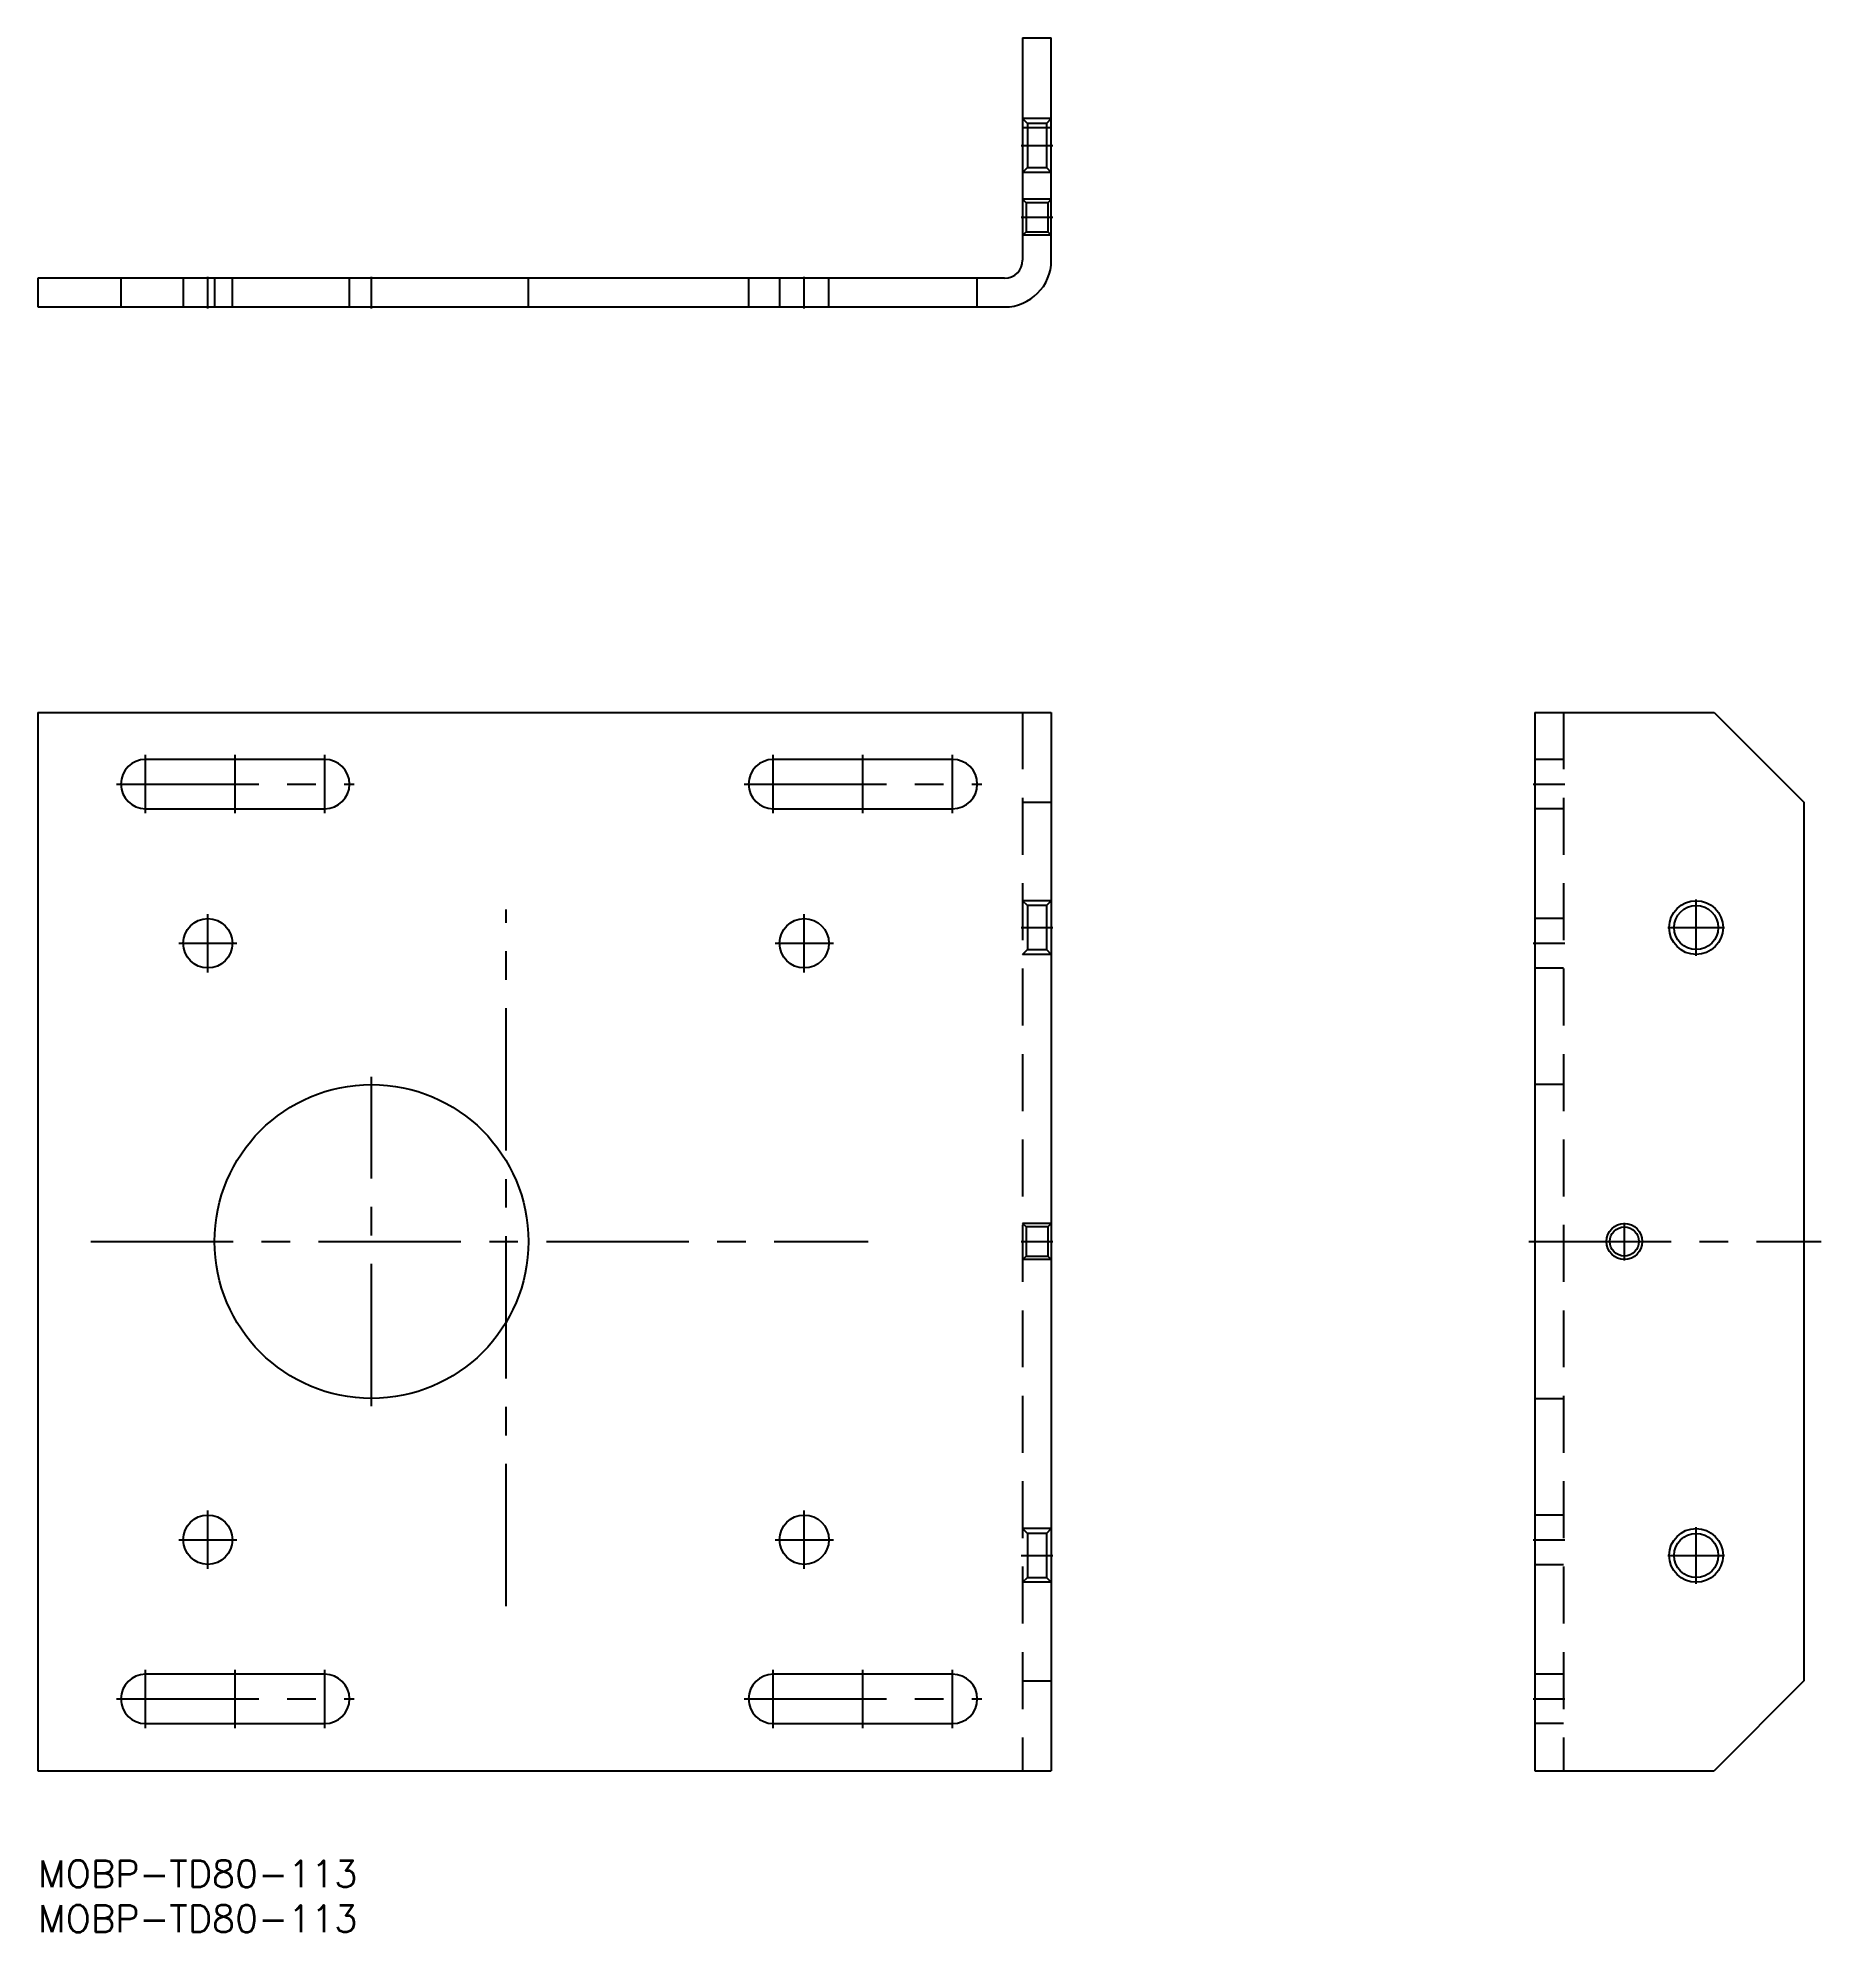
# Model space of a CAD drawing. Extents: x 0 to 199, y -8 to 203.
import ezdxf

# ---------------------------------------------------------------- set-up
doc = ezdxf.new("R2010")
doc.units = 0
doc.header["$LTSCALE"] = 0.5
doc.linetypes.add('CENTER', pattern=[50.8, 31.75, -6.35, 6.35, -6.35])
doc.linetypes.add('DASHED', pattern=[19.05, 12.7, -6.35])
for name, color, linetype in [('MSM_CENTER', 1, 'CENTER'), ('MSM_CONTINUOUS', 7, 'CONTINUOUS'), ('MSM_DASHED', 4, 'DASHED'), ('MSM_NARROW', 5, 'CONTINUOUS'), ('MSM_PART_NUMBER', 7, 'CONTINUOUS')]:
    doc.layers.add(name, color=color, linetype=linetype)
doc.styles.get("Standard").update_dxf_attribs({"font": 'txt.shx', "height": 3, "bigfont": 'bigfont.shx'})

msp = doc.modelspace()

# ---------------------------------------------------------------- linework, layer by layer
at = {"layer": 'MSM_CENTER'}
for p, q in [((109.64, 191.2), (113.16, 191.2)), ((109.64, 183.2), (113.16, 183.2)), ((18.95, 173.04), (18.95, 176.56)), ((37.2, 173.04), (37.2, 176.56)), ((85.45, 173.04), (85.45, 176.56)), ((12, 116.75), (12, 123.25)), ((22, 116.75), (22, 123.25)), ((32, 116.75), (32, 123.25)), ((82, 116.75), (82, 123.25)), ((92, 116.75), (92, 123.25)), ((102, 116.75), (102, 123.25)), ((8.75, 120), (35.25, 120)), ((78.75, 120), (105.25, 120)), ((166.74, 120), (170.26, 120)), ((52.2, 28.3349), (52.2, 106.0017)), ((184.9, 100.85), (184.9, 107.15)), ((18.95, 99), (18.95, 105.5)), ((85.45, 99), (85.45, 105.5)), ((109.64, 104), (113.16, 104)), ((181.75, 104), (188.05, 104)), ((15.7, 102.25), (22.2, 102.25)), ((82.2, 102.25), (88.7, 102.25)), ((166.74, 102.25), (170.26, 102.25)), ((37.2, 50.625), (37.2, 87.375)), ((176.9, 66.9), (176.9, 71.1)), ((5.9014, 69), (92.5618, 69)), ((109.64, 69), (113.16, 69)), ((166.2371, 69), (198.8376, 69)), ((18.95, 32.5), (18.95, 39)), ((85.45, 32.5), (85.45, 39)), ((184.9, 30.85), (184.9, 37.15)), ((15.7, 35.75), (22.2, 35.75)), ((82.2, 35.75), (88.7, 35.75)), ((109.64, 34), (113.16, 34)), ((166.74, 35.75), (170.26, 35.75)), ((181.75, 34), (188.05, 34)), ((12, 14.75), (12, 21.25)), ((22, 14.75), (22, 21.25)), ((32, 14.75), (32, 21.25)), ((82, 14.75), (82, 21.25)), ((92, 14.75), (92, 21.25)), ((102, 14.75), (102, 21.25)), ((8.75, 18), (35.25, 18)), ((78.75, 18), (105.25, 18)), ((166.74, 18), (170.26, 18))]:
    msp.add_line(p, q, dxfattribs=at)
at = {"layer": 'MSM_CONTINUOUS'}
for p, q in [((109.8, 203.2), (109.8, 178.4)), ((109.8, 203.2), (113, 203.2)), ((113, 178.4), (113, 203.2)), ((109.8, 193.2), (113, 193.2)), ((107.8, 176.4), (0, 176.4)), ((0, 176.4), (0, 173.2)), ((0, 173.2), (107.8, 173.2)), ((0, 128), (113, 128)), ((0, 128), (0, 10)), ((113, 128), (113, 10)), ((166.9, 128), (186.9, 128)), ((166.9, 128), (166.9, 10)), ((186.9, 128), (196.9, 118)), ((32, 122.75), (12, 122.75)), ((102, 122.75), (82, 122.75)), ((12, 117.25), (32, 117.25)), ((82, 117.25), (102, 117.25)), ((196.9, 118), (196.9, 20)), ((32, 20.75), (12, 20.75)), ((102, 20.75), (82, 20.75)), ((196.9, 20), (186.9, 10)), ((12, 15.25), (32, 15.25)), ((82, 15.25), (102, 15.25)), ((0, 10), (113, 10)), ((166.9, 10), (186.9, 10))]:
    msp.add_line(p, q, dxfattribs=at)
for centre, radius in [((184.9, 104), 2.4585), ((18.95, 102.25), 2.75), ((85.45, 102.25), 2.75), ((37.2, 69), 17.5), ((176.9, 69), 1.621), ((18.95, 35.75), 2.75), ((85.45, 35.75), 2.75), ((184.9, 34), 2.4585)]:
    msp.add_circle(centre, radius, dxfattribs=at)
for centre, radius, start, end in [((107.8, 178.4), 5.2, 270, 0), ((107.8, 178.4), 2, 270, 0), ((12, 120), 2.75, 90, 270), ((32, 120), 2.75, 270, 90), ((82, 120), 2.75, 90, 270), ((102, 120), 2.75, 270, 90), ((12, 18), 2.75, 90, 270), ((32, 18), 2.75, 270, 90), ((82, 18), 2.75, 90, 270), ((102, 18), 2.75, 270, 90)]:
    msp.add_arc(centre, radius, start, end, dxfattribs=at)
at = {"layer": 'MSM_DASHED'}
for p, q in [((110.3415, 193.6585), (109.8, 194.2)), ((113, 194.2), (109.8, 194.2)), ((112.4585, 193.6585), (110.3415, 193.6585)), ((110.3415, 193.6585), (110.3415, 188.7415)), ((113, 194.2), (112.4585, 193.6585)), ((112.4585, 193.6585), (112.4585, 188.7415)), ((109.8, 188.2), (110.3415, 188.7415)), ((113, 188.2), (109.8, 188.2)), ((110.3415, 188.7415), (112.4585, 188.7415)), ((112.4585, 188.7415), (113, 188.2)), ((110.179, 184.821), (109.8, 185.2)), ((113, 185.2), (109.8, 185.2)), ((112.621, 184.821), (110.179, 184.821)), ((110.179, 184.821), (110.179, 181.579)), ((113, 185.2), (112.621, 184.821)), ((112.621, 184.821), (112.621, 181.579)), ((109.8, 181.2), (110.179, 181.579)), ((113, 181.2), (109.8, 181.2)), ((110.179, 181.579), (112.621, 181.579)), ((112.621, 181.579), (113, 181.2)), ((9.25, 176.4), (9.25, 173.2)), ((16.2, 176.4), (16.2, 173.2)), ((19.7, 176.4), (19.7, 173.2)), ((21.7, 173.2), (21.7, 176.4)), ((34.75, 173.2), (34.75, 176.4)), ((54.7, 173.2), (54.7, 176.4)), ((79.25, 176.4), (79.25, 173.2)), ((82.7, 176.4), (82.7, 173.2)), ((88.2, 173.2), (88.2, 176.4)), ((104.75, 173.2), (104.75, 176.4)), ((109.8, 128), (109.8, 10)), ((170.1, 128), (170.1, 10)), ((170.1, 122.75), (166.9, 122.75)), ((109.8, 118), (113, 118)), ((170.1, 117.25), (166.9, 117.25)), ((110.3415, 106.4585), (109.8, 107)), ((113, 107), (109.8, 107)), ((112.4585, 106.4585), (110.3415, 106.4585)), ((110.3415, 106.4585), (110.3415, 101.5415)), ((113, 107), (112.4585, 106.4585)), ((112.4585, 106.4585), (112.4585, 101.5415)), ((170.1, 105), (166.9, 105)), ((109.8, 101), (110.3415, 101.5415)), ((110.3415, 101.5415), (112.4585, 101.5415)), ((112.4585, 101.5415), (113, 101)), ((113, 101), (109.8, 101)), ((166.9, 99.5), (170.1, 99.5)), ((170.1, 86.5), (166.9, 86.5)), ((110.179, 70.621), (109.8, 71)), ((113, 71), (109.8, 71)), ((112.621, 70.621), (110.179, 70.621)), ((110.179, 70.621), (110.179, 67.379)), ((113, 71), (112.621, 70.621)), ((112.621, 70.621), (112.621, 67.379)), ((109.8, 67), (110.179, 67.379)), ((113, 67), (109.8, 67)), ((110.179, 67.379), (112.621, 67.379)), ((112.621, 67.379), (113, 67)), ((166.9, 51.5), (170.1, 51.5)), ((170.1, 38.5), (166.9, 38.5)), ((110.3415, 36.4585), (109.8, 37)), ((113, 37), (109.8, 37)), ((112.4585, 36.4585), (110.3415, 36.4585)), ((110.3415, 36.4585), (110.3415, 31.5415)), ((113, 37), (112.4585, 36.4585)), ((112.4585, 36.4585), (112.4585, 31.5415)), ((166.9, 33), (170.1, 33)), ((109.8, 31), (110.3415, 31.5415)), ((113, 31), (109.8, 31)), ((110.3415, 31.5415), (112.4585, 31.5415)), ((112.4585, 31.5415), (113, 31)), ((109.8, 20), (113, 20)), ((170.1, 20.75), (166.9, 20.75)), ((170.1, 15.25), (166.9, 15.25))]:
    msp.add_line(p, q, dxfattribs=at)
at = {"layer": 'MSM_NARROW'}
for centre, radius in [((184.9, 104), 3), ((176.9, 69), 2), ((184.9, 34), 3)]:
    msp.add_circle(centre, radius, dxfattribs=at)

# ---------------------------------------------------------------- texts
at = {"layer": 'MSM_PART_NUMBER'}
for p in [(0, -3), (0, -8)]:
    msp.add_text('MOBP-TD80-113', height=3, dxfattribs=at).set_placement(p)

doc.saveas('drawing.dxf')
